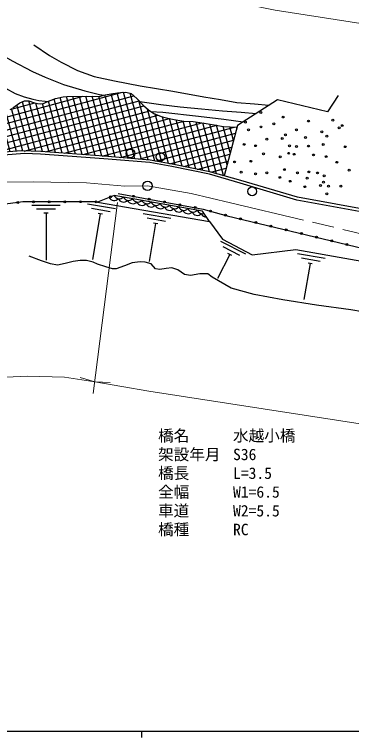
# Model space of a CAD drawing. Units: millimetres at full size, sheet at 1:1000; details may follow other scales. Extents: x 40000 to 680000, y 20000 to 380000.
# Drawn here: x 147664 to 201616, y 204000 to 319603 of the extents above; entities that cross this region are included whole.
import ezdxf
from ezdxf.enums import TextEntityAlignment as Align

# ---------------------------------------------------------------- set-up
doc = ezdxf.new("R2010")
doc.units = ezdxf.units.MM
doc.header["$LTSCALE"] = 1000
doc.linetypes.add('CHAIN', pattern=[18.5, 12, -1.5, 3.5, -1.5])
for name, color, linetype, lineweight in [('M-BGD', 7, 'Continuous', 25), ('M-BMK', 2, 'CHAIN', 13), ('M-BMK-SRVR', 3, 'Continuous', 25), ('M-STR-HTXT', 7, 'Continuous', 13), ('M-TTL-BAND', 7, 'Continuous', 25)]:
    doc.layers.add(name, color=color, linetype=linetype, lineweight=lineweight)
doc.styles.add('ＭＳ ゴシック', font='')
doc.styles.get('ＭＳ ゴシック').set_extended_font_data('MS Gothic')

msp = doc.modelspace()

# ---------------------------------------------------------------- hatches: boundary and pattern name
at = {"layer": 'M-BGD'}
h = msp.add_hatch(dxfattribs=at)
h.set_pattern_fill('USER', color=256, style=0, pattern_type=2)
h.set_pattern_definition([(15, (-0, 0), (-258.819, 965.9258), []), (105, (-0, 0), (-965.9258, -258.819), [])])
h.paths.add_polyline_path([(183272, 301591), (181061, 301701), (179970, 301900), (178013, 302238), (176289, 302471), (174755, 302548), (173509, 302746), (172413, 302968), (171166, 303299), (169975, 303784), (169112, 304336), (168307, 305042), (167270, 306167), (166351, 306961), (165513, 307192), (164630, 307148), (163394, 306972), (161894, 306685), (161426, 306520), (156042, 306509), (155447, 306431), (154218, 306144), (152839, 305626), (152299, 305361), (151813, 305306), (151339, 305372), (150719, 305516), (149980, 305813), (149263, 305780), (148535, 305449), (147385, 304665), (146370, 304058), (145564, 303761), (144814, 303639), (144163, 303661), (142762, 303948), (141229, 303992), (140222, 303759), (139332, 303397), (139158, 303299), (139535, 297045), (141185, 297196), (148782, 297778), (151904, 297700), (161947, 296949), (169379, 296313), (172915, 295670), (178953, 294418), (181236, 293801)])

# ---------------------------------------------------------------- linework, layer by layer
for p, q in [((177778, 288138), (163622, 290680)), ((154968, 289058), (150468, 289049)), ((163817, 288518), (159382, 289283)), ((154219, 288457), (151219, 288450)), ((153070, 287854), (152370, 287853)), ((152720, 287854), (152737, 280303)), ((162976, 288054), (160019, 288564)), ((178891, 286528), (177778, 288138)), ((161395, 287718), (160137, 280421)), ((161740, 287659), (161050, 287777)), ((172686, 286989), (168251, 287754)), ((171845, 286525), (168888, 287035)), ((170265, 286189), (169219, 280124)), ((170609, 286129), (169920, 286248)), ((184696, 281275), (180690, 283326)), ((183755, 281083), (181084, 282450)), ((182146, 281232), (180183, 277399)), ((182458, 281073), (181835, 281392)), ((197416, 280568), (192983, 281343)), ((196573, 280106), (193618, 280623)), ((194993, 279773), (193984, 274011)), ((195337, 279713), (194648, 279834))]:
    msp.add_line(p, q, dxfattribs=at)
for points in [[(150754, 314732), (153256, 313048), (155152, 311995), (157761, 310622), (160431, 309684), (163661, 309008), (167811, 308216), (173010, 307343), (177995, 306412), (180659, 305999), (183273, 305519), (186084, 305332), (188398, 305094)], [(145122, 313433), (147315, 312192), (150541, 310475), (152556, 309566), (155529, 308387), (158944, 307405), (161298, 306833), (162087, 306722)], [(140389, 312822), (141910, 311156), (143295, 309748), (144825, 308571), (146236, 307815), (147778, 306941), (149223, 306443), (150632, 306043), (151563, 305858), (152556, 305730), (152967, 305674)], [(147385, 304665), (148535, 305449), (149263, 305780), (149980, 305813), (150719, 305516), (151339, 305372), (151813, 305306), (152299, 305361), (152839, 305626), (154218, 306144), (155447, 306431), (156042, 306509), (161426, 306520), (161894, 306685), (163394, 306972), (164630, 307148), (165513, 307192), (166351, 306961), (167270, 306167), (168307, 305042), (169112, 304336), (169975, 303784), (171166, 303299), (172413, 302968), (173509, 302746), (174755, 302548), (176289, 302471), (178013, 302238), (179970, 301900), (181061, 301701), (183272, 301591)], [(199458, 306631), (197753, 304053), (189760, 305971), (183336, 301837), (181236, 293801)], [(167716, 305683), (171100, 305209), (174172, 304844), (177617, 304496), (180940, 304209), (183972, 303973), (186365, 303786)], [(169458, 304115), (171413, 303958), (177097, 303334), (181168, 302841), (184273, 302440)], [(164284, 290981), (177844, 288493), (181730, 287434), (217579, 278824), (219346, 278317), (241633, 274518), (253863, 273510), (256174, 273259), (261441, 273145), (271042, 272893), (280313, 273017), (286140, 273247), (311385, 276216), (311679, 275588), (320187, 277789), (332295, 281621), (344820, 288196), (349466, 291277), (362628, 300664)], [(205219, 288162), (192962, 290407), (183889, 293083), (178953, 294418), (172915, 295670), (169379, 296313), (161947, 296949), (151904, 297700), (148782, 297778), (141185, 297196), (134430, 296576), (125294, 295417)], [(205158, 287656), (192869, 289937), (183769, 292637), (178863, 294059), (172844, 295307), (169332, 295945), (161989, 296497), (151849, 297253), (149286, 297369), (141246, 296760), (134474, 296208), (131891, 295802)], [(163622, 290680), (160980, 289616), (160663, 289671), (149005, 289646), (134212, 287692), (125845, 287648)], [(160980, 289616), (178891, 286528), (180973, 283696), (185733, 281180), (192695, 282003), (217141, 277725)], [(208945, 271084), (201515, 272380), (195985, 273125), (190611, 273987), (186053, 274850), (182327, 275830), (179307, 277595), (178625, 278123), (177345, 278123), (175849, 277848), (174904, 278025), (173821, 278753), (172829, 279072), (171943, 278993), (170939, 278816), (170231, 278934), (169542, 279741), (168597, 279997), (167790, 280056), (166510, 279879), (165289, 279426), (163970, 278954), (163375, 278934), (162273, 279249), (160954, 279662), (160284, 279977), (159182, 280253), (158172, 280272), (157050, 280095), (155790, 279800), (154569, 279504), (153447, 279721), (151971, 280193), (150022, 280980)]]:
    msp.add_lwpolyline(points, dxfattribs=at)
for centre, radius in [((187105, 303942), 150), ((190658, 303208), 150), ((184620, 302368), 150), ((187123, 301616), 150), ((189170, 302123), 150), ((194738, 302566), 150), ((198618, 302707), 150), ((200135, 301826), 150), ((185128, 301161), 150), ((192781, 301147), 150), ((196854, 300839), 150), ((199641, 301473), 150), ((188050, 299674), 150), ((190536, 299762), 150), ((191026, 300357), 150), ((194257, 299918), 150), ((197666, 300134), 150), ((184445, 298835), 150), ((186265, 298625), 150), ((191691, 298607), 150), ((192816, 298496), 150), ((194731, 298566), 150), ((197090, 298799), 150), ((200614, 298463), 150), ((166225, 297389), 700), ((171039, 296840), 700), ((187525, 297313), 150), ((191551, 297407), 150), ((192430, 297249), 150), ((195522, 297144), 150), ((182905, 296019), 150), ((185513, 296123), 150), ((190216, 296845), 150), ((197568, 296871), 150), ((199268, 295968), 150), ((190866, 294791), 150), ((201233, 294712), 150), ((183955, 294374), 150), ((186265, 294112), 150), ((188055, 294282), 150), ((190163, 293562), 150), ((192939, 294282), 150), ((194784, 294422), 150), ((196154, 294264), 150), ((197226, 293790), 150), ((191815, 292930), 150), ((194503, 293439), 150), ((197114, 292799), 150), ((185716, 291320), 700), ((194152, 292069), 150), ((196651, 292267), 150), ((197931, 292160), 150), ((199922, 292160), 150), ((163050, 290450), 150), ((166743, 290530), 150), ((169202, 290079), 150), ((197664, 290917), 150), ((148223, 289542), 150), ((150717, 289649), 150), ((153217, 289655), 150), ((155717, 289660), 150), ((158217, 289665), 150), ((160716, 289662), 150), ((171661, 289628), 150), ((174120, 289177), 150), ((176579, 288726), 150), ((179015, 288174), 150), ((181427, 287517), 150), ((183855, 286924), 150), ((186286, 286340), 150), ((188717, 285756), 150), ((191148, 285172), 150), ((193579, 284588), 150), ((196010, 284005), 150), ((198441, 283421), 150), ((200872, 282837), 150)]:
    msp.add_circle(centre, radius, dxfattribs=at)
for centre, start, end in [((163638, 290770), 206.84149, 316.41453), ((164448, 291034), 203.2256, 316.41453), ((165924, 290769), 203.2256, 316.41453), ((165115, 290504), 203.2256, 316.41453), ((166591, 290239), 203.2256, 316.41453), ((167401, 290504), 203.2256, 316.41453), ((168068, 289974), 203.2256, 316.41453), ((168877, 290239), 203.2256, 316.41453), ((169544, 289709), 203.2256, 316.41453), ((170354, 289974), 203.2256, 316.41453), ((171020, 289444), 203.2256, 316.41453), ((171830, 289709), 203.2256, 316.41453), ((173306, 289444), 203.2256, 316.41453), ((172497, 289179), 203.2256, 316.41453), ((173973, 288914), 203.2256, 316.41453), ((174783, 289179), 203.2256, 316.41453), ((175450, 288649), 203.2256, 316.41453), ((176259, 288914), 203.2256, 316.41453), ((176926, 288384), 203.2256, 316.41453), ((177735, 288648), 203.2256, 288.13654), ((178402, 288118), 203.2256, 270.63495)]:
    msp.add_arc(centre, 898, start, end, dxfattribs=at)
at = {"layer": 'M-BMK'}
msp.add_lwpolyline([(82027, 254482), (83329, 256441), (90090, 267177), (92251, 270380), (95095, 273973), (98021, 277065), (101449, 280073), (105046, 282706), (108694, 285111), (113423, 287400), (117628, 289126), (120632, 290214), (124461, 290926), (128590, 291601), (134363, 292171), (141160, 292730), (150634, 292859), (159212, 292688), (165342, 292174), (168970, 292191), (175923, 290962), (182236, 289500), (218176, 280990)], dxfattribs=at)
at = {"layer": 'M-BMK-SRVR'}
msp.add_circle((168970, 292191), 750, dxfattribs=at)
msp.add_circle((168970, 292191), 750, dxfattribs=at)
at = {"layer": 'M-STR-HTXT'}
for p, q in [((160272, 258991), (164139, 289557)), ((160507, 260848), (158158, 261561)), ((160507, 260848), (162961, 260771))]:
    msp.add_line(p, q, dxfattribs=at)
for points in [[(125480, 327555), (131056, 327889), (138622, 327931), (144360, 327667), (151280, 327014), (158073, 326023), (175681, 323107), (189385, 320285), (225392, 314710), (239957, 313004), (249261, 312407), (259803, 312321), (269526, 313129), (287736, 315313), (299724, 317661), (310562, 320456), (319176, 323254), (328294, 326951), (336075, 330573), (341056, 333562)], [(108776, 240318), (111256, 243714), (115618, 248147), (119343, 251381), (123786, 254499), (128810, 257169), (132567, 258766), (136586, 260089), (140924, 261093), (143998, 261533), (149681, 261779), (155659, 261607), (160507, 260848), (169162, 259355), (237204, 248904), (258168, 246553), (296537, 246217), (306439, 247206), (315082, 248469), (325747, 250540), (336282, 253343), (341454, 254940)]]:
    msp.add_lwpolyline(points, dxfattribs=at)
at = {"layer": 'M-TTL-BAND'}
for p, q in [((40000, 205000), (579000, 205000)), ((168000, 205000), (168000, 204000))]:
    msp.add_line(p, q, dxfattribs=at)

# ---------------------------------------------------------------- texts
at = {"layer": 'M-STR-HTXT', "style": 'ＭＳ ゴシック'}
for s, p in [('橋名', (170643, 250798)), ('水越小橋', (182643, 250798)), ('架設年月', (170643, 247798)), ('S36', (182643, 247798)), ('橋長', (170643, 244798)), ('L=3.5', (182643, 244798)), ('全幅', (170643, 241798)), ('W1=6.5', (182643, 241798)), ('車道', (170643, 238798)), ('W2=5.5', (182643, 238798)), ('橋種', (170643, 235798)), ('RC', (182643, 235798))]:
    msp.add_text(s, height=1833, dxfattribs=at).set_placement(p, align=Align.BOTTOM_LEFT)

doc.saveas('drawing.dxf')
